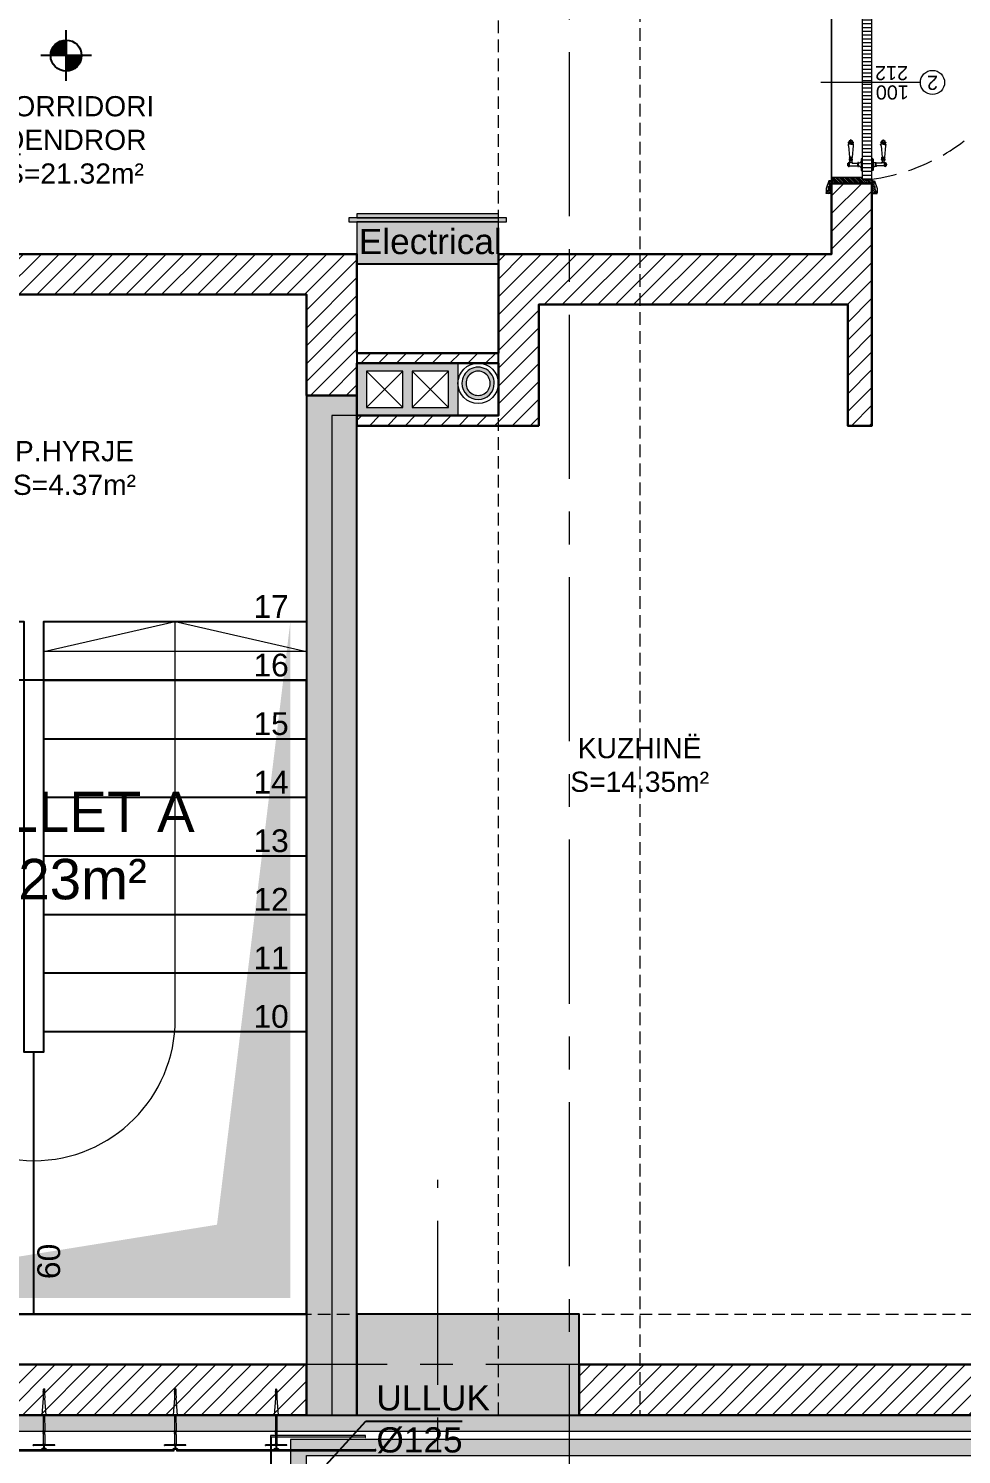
# Model space of a CAD drawing. Header units: centimetres. Extents: x 92587 to 105438, y -55119 to -48334.
# Drawn here: x 94476 to 94938, y -52057 to -51351 of the extents above; entities that cross this region are included whole.
import ezdxf

# ---------------------------------------------------------------- set-up
doc = ezdxf.new("R2010")
doc.units = ezdxf.units.CM
doc.header["$LTSCALE"] = 50
doc.header["$MEASUREMENT"] = 0
for name, pattern in [('AUSGEZOGEN', [0]), ('AXES', [2, 1.25, -0.25, 0.25, -0.25]), ('CACHE', [0.375, 0.25, -0.125]), ('CONTINU', [0]), ('CORNER', [20, 0, -20])]:
    doc.linetypes.add(name, pattern=pattern)
doc.layers.get('0').update_dxf_attribs({"color": 8})
for name, color, linetype, lineweight in [('ARCHITECTE', 252, 'Continuous', 13), ('BETON CACHE', 4, 'CACHE', 5), ('BETON SUP TRAME', 4, 'CACHE', 5), ('CONSOLE ISOL.', 214, 'Continuous', 15), ('door', 44, 'Continuous', 5), ('ISOLATION', 252, 'Continuous', 0), ('KASETAT_Pen_No__22', 8, 'Continuous', 50), ('MACONNERIE COUPE', 7, 'Continuous', 30), ('MACONNERIE HACHURE', 253, 'Continuous', 13), ('PERCEMENT', 253, 'Continuous', 20), ('WD_Corner', 154, 'Continuous', 5), ('WD_Dowel', 154, 'Continuous', 5), ('WD_Text_Legende', 154, 'AUSGEZOGEN', 5)]:
    doc.layers.add(name, color=color, linetype=linetype, lineweight=lineweight)
for name, color, linetype in [('AXES', 10, 'AXES'), ('BETON COUPE', 3, 'CONTINU'), ('BETON TRAME', 252, 'Continuous'), ('BETON VU', 2, 'Continuous'), ('BORD', 5, 'Continuous'), ('NIVEAU', 170, 'Continuous'), ('OMBRE', 253, 'Continuous'), ('TEXTE', 7, 'Continuous')]:
    doc.layers.add(name, color=color, linetype=linetype)
doc.layers.add('DEMOL', color=7, linetype='Continuous', lineweight=60, true_color=0xa87e00)
doc.layers.add('KASETAT_Pen_No__176', color=7, linetype='Continuous', lineweight=15, true_color=0x93a0c6)
doc.layers.add('WD_Assist1', color=6, linetype='CORNER', lineweight=0, plot=False)
doc.styles.add('GENERATED_STYLE_1', font='arial.ttf')
doc.styles.add('RS_TEXT_1.50', font='arial.ttf', dxfattribs={"height": 12.5})
doc.dimstyles.new('ISO-25', dxfattribs={"dimtxt": 2.5, "dimasz": 2.5, "dimexe": 1.25, "dimexo": 0.625, "dimtad": 1, "dimtxsty": 'Standard', "dimcen": 2.5, "dimadec": 0, "dimazin": 0, "dimtfac": 1, "dimtmove": 0, "dimatfit": 3, "dimfxl": 1, "dimarcsym": 0})

# ---------------------------------------------------------------- blocks, each defined once
blk = doc.blocks.new('A$C1cd8c289')
at = {"layer": 'AXES', "lineweight": 5, "ltscale": 1.3}
for p, q in [((35, 1580), (35, -1344.97)), ((-30, -4150), (-30, -1058.41)), ((3195, -1150), (-1985, -1150))]:
    blk.add_line(p, q, dxfattribs=at)
blk = doc.blocks.new('door900')
at = {"color": 0}
for p, q in [((-6.8, 71.5), (-6.8, 70.2)), ((-5.5, 71.5), (-6.8, 71.5)), ((-5.5, 71.5), (5.5, 71.5)), ((5.5, 71.5), (6.8, 71.5)), ((6.8, 71.5), (6.8, 70.2)), ((-30, 3), (-30, 0)), ((30, 0), (-30, 0)), ((27, 6), (-27, 6)), ((-9.3, 67.7), (9.3, 67.7)), ((9.3, 65.2), (-9.3, 65.2)), ((-8.3, 22.3), (8.3, 22.3)), ((-8.3, 18.3), (8.3, 18.3)), ((-6.8, 70.2), (6.8, 70.2)), ((-6.8, 62.7), (-6.8, 24)), ((-6.8, 62.7), (6.8, 62.7)), ((8.7, 62.7), (6.8, 62.7)), ((6.8, 49.1), (6.8, 24)), ((8.7, 50.9), (8.7, 50.9)), ((10.5, 56.8), (10.5, 62.5)), ((10.5, 56.8), (10.5, 51.1)), ((12.7, 56.8), (12.7, 62.5)), ((12.7, 56.8), (12.7, 51.1)), ((22.5, 63.8), (22.5, 49.8)), ((26.5, 56.8), (26.5, 63.8)), ((26.5, 63.8), (29.1, 63.8)), ((26.5, 63.8), (29.1, 63.8)), ((26.5, 56.8), (26.5, 49.8)), ((26.5, 49.8), (29.1, 49.8)), ((26.5, 49.8), (29.1, 49.8)), ((29.1, 63.8), (29.1, 62.8)), ((29.1, 62.8), (29.1, 56.8)), ((29.1, 50.8), (29.1, 56.8)), ((29.1, 50.8), (29.1, 49.8)), ((29.1, 49.8), (29.1, 49.8)), ((30, 3), (30, 0)), ((31.1, 62.8), (31.1, 56.8)), ((31.1, 50.8), (31.1, 56.8)), ((34.1, 56.8), (34.1, 62.8)), ((34.1, 62.8), (34.1, 56.8)), ((34.1, 50.8), (34.1, 56.8)), ((34.1, 56.8), (34.1, 50.8)), ((92.8, 68.1), (36.2, 62.8)), ((36.2, 56.8), (36.2, 62.8)), ((36.2, 56.8), (36.2, 50.8)), ((92.8, 45.5), (36.2, 50.8)), ((101.2, 67.3), (103.2, 68)), ((101.2, 56.8), (101.2, 67.3)), ((101.2, 56.8), (101.2, 46.3)), ((101.2, 46.3), (103.2, 45.7)), ((103.2, 68), (103.2, 67.7)), ((103.2, 56.8), (103.2, 68)), ((103.2, 56.8), (103.2, 46.3)), ((103.2, 45.9), (103.2, 45.7)), ((106.5, 68), (105.5, 67.3)), ((105.5, 56.8), (105.5, 67.3)), ((105.5, 56.8), (105.5, 46.3)), ((106.5, 45.7), (105.5, 46.3)), ((106.5, 56.8), (106.5, 68)), ((106.5, 56.8), (106.5, 45.7)), ((110.7, 68), (111.8, 67.3)), ((110.7, 56.8), (110.7, 68)), ((110.7, 56.8), (110.7, 45.7)), ((110.7, 45.7), (111.8, 46.3)), ((111.8, 56.8), (111.8, 67.3)), ((111.8, 66.2), (113.3, 66.2)), ((111.8, 56.8), (111.8, 46.3)), ((111.8, 47.5), (113.3, 47.5)), ((113.3, 56.8), (113.3, 66.2)), ((113.3, 56.8), (113.3, 47.5)), ((120.5, 56.8), (120.5, 58.6)), ((120.5, 56.8), (120.5, 55))]:
    blk.add_line(p, q, dxfattribs=at)
for centre, radius, start, end in [((0, 64), 9.29, 53.41041, 126.58959), ((-27, 3), 3, 90, 180), ((-6.8, 6), 6, 130.59085, 180), ((-16.6, 16.6), 8.41, 314.36895, 12.07048), ((-9.3, 66.5), 1.25, 90, 270), ((-8.3, 20.3), 2, 90, 270), ((-6.8, 67.7), 2.51, 90.11503, 179.88497), ((-6.8, 65.2), 2.51, 180.11503, 269.88497), ((-8.5, 24), 1.71, 275.05904, 359.78248), ((6.8, 67.7), 2.51, 0.11503, 89.88497), ((6.8, 65.2), 2.51, 270.11503, 359.88497), ((8.7, 49), 1.91, 88.74263, 178.1515), ((8.5, 24), 1.71, 180.21752, 264.94096), ((16.6, 16.6), 8.41, 167.92952, 225.63105), ((8.3, 20.3), 2, 270, 90), ((8.6, 64.9), 2.15, 272.7029, 297.61425), ((8.6, 48.8), 2.15, 62.38575, 87.2971), ((9.3, 66.5), 1.25, 270, 90), ((10, 62.5), 0.561, 3.70972, 127.96342), ((10, 51.1), 0.561, 232.03658, 356.29028), ((11.6, 62.5), 1.1, 0.01058, 179.98942), ((11.6, 51.1), 1.1, 180.01058, 359.98942), ((6.8, 6), 6, 0, 49.40915), ((16.7, 70.5), 8.83, 243.54662, 311.36941), ((16.7, 43.2), 8.83, 48.63059, 116.45338), ((24.5, 63.7), 2.01, 4.1469, 175.8531), ((24.5, 50), 2.01, 184.1469, 355.8531), ((27, 3), 3, 0, 90), ((30.1, 62.8), 1.03, 0, 180.00139), ((30.1, 50.8), 1.03, 179.99722, 0), ((32.6, 62.8), 1.48, 0, 180), ((32.6, 50.8), 1.48, 180, 0), ((35.2, 62.8), 1.03, 0, 180), ((32.6, 62.8), 1.48, 1.563306237032948e-10, 2.08440831604393e-10), ((35.2, 50.8), 1.03, 180, 0), ((93.1, 72.5), 4.4, 266.39758, 315.64683), ((93.1, 41.1), 4.4, 44.35317, 93.60242), ((98.3, 67.4), 2.89, 358.3861, 135.64683), ((98.3, 46.2), 2.89, 224.35317, 1.6139), ((104.3, 67.6), 1.15, 170.91403, 348.10194), ((104.3, 46.1), 1.15, 11.89806, 189.08597), ((108.6, 68), 2.1, 0, 180), ((108.6, 45.7), 2.1, 180, 0), ((115.5, 62.5), 2.84, 13.45677, 140.49526), ((115.5, 51.2), 2.84, 219.50474, 346.54323), ((127.9, 65.2), 9.88, 191.99914, 221.67574), ((127.9, 48.5), 9.88, 138.32426, 168.00086), ((120.5, 56.8), 1.79, 0, 90), ((120.5, 56.8), 1.79, 270, 0)]:
    blk.add_arc(centre, radius, start, end, dxfattribs=at)
blk = doc.blocks.new('ankeri')
at = {"layer": 'WD_Assist1'}
for p, q in [((-29.75, 0.39), (-30, 0)), ((-30, 0), (-29.75, -0.39)), ((-2.76, 0.39), (-29.75, 0.39)), ((-2.54, 0.59), (-2.76, 0.39)), ((-2.32, 5.2), (-2.54, 0.59)), ((-2.22, 5.3), (-2.32, 5.2)), ((-2, 5.3), (-2.22, 5.3)), ((-2, -5.3), (-2, 5.3)), ((-29.75, -0.39), (-2.76, -0.39)), ((-2.76, -0.39), (-2.54, -0.59)), ((-2.54, -0.59), (-2.32, -5.2)), ((-2.32, -5.2), (-2.22, -5.3)), ((-2.22, -5.3), (-2, -5.3))]:
    blk.add_line(p, q, dxfattribs=at)
at = {"layer": 'WD_Corner', "lineweight": 5}
blk.add_lwpolyline([(-2, 0.1), (-1.85, 0.1, -1), (-1.75, 0.1), (-0.25, 0.1, 0.185242), (-0.1, 0.55), (-0.1, 0.72), (-0.15, 0.73), (-0.15, 0.74), (-0.1, 0.75), (-0.1, 0.85), (-0.3, 0.85), (-0.3, 0.8), (-0.32, 0.8), (-0.33, 0.85), (-0.38, 0.85), (-0.5, 0.73), (-0.47, 0.68), (-0.48, 0.68), (-0.53, 0.7), (-0.54, 0.69), (-0.51, 0.65), (-0.54, 0.62), (-0.61, 0.69), (-0.4, 0.9), (-0.1, 0.9), (-0.1, 1.4), (0, 1.4), (0.05, 1.2), (0, 1.2), (0.05, 1.1), (0, 1.1), (0.25, 1), (0, 1), (0, -1), (0.25, -1), (0, -1.1), (0.05, -1.1), (0, -1.2), (0.05, -1.2), (0, -1.4), (-0.1, -1.4), (-0.1, -0.9), (-0.4, -0.9), (-0.61, -0.69), (-0.54, -0.62), (-0.51, -0.65), (-0.54, -0.69), (-0.53, -0.7), (-0.48, -0.68), (-0.47, -0.68), (-0.5, -0.73), (-0.38, -0.85), (-0.33, -0.85), (-0.32, -0.8), (-0.3, -0.8), (-0.3, -0.85), (-0.1, -0.85), (-0.1, -0.75), (-0.15, -0.74), (-0.15, -0.73), (-0.1, -0.72), (-0.1, -0.55, 0.185242), (-0.25, -0.1), (-1.75, -0.1, -1), (-1.85, -0.1), (-2, -0.1)], format="xyb", close=True, dxfattribs=at)
at = {"layer": 'WD_Dowel'}
for p, q in [((-29.75, 0.39), (-30, 0)), ((-30, 0), (-29.75, -0.39)), ((-28.88, 0.39), (-29.75, 0.39)), ((-29.47, 0.05), (-29.25, 0.09)), ((-29.47, 0.05), (-29.47, -0.05)), ((-29.25, 0.29), (-29.04, 0.37)), ((-29.25, 0.29), (-29.25, -0.29)), ((-28.88, 0.39), (-29.04, 0.34)), ((-29.04, 0.34), (-29.04, 0.37)), ((-28.82, 0.39), (-28.88, 0.39)), ((-28.82, 0.39), (-28.82, 0.34)), ((-28.82, 0.34), (-28.66, 0.39)), ((-28.61, 0.39), (-28.66, 0.39)), ((-28.61, 0.39), (-28.66, 0.39)), ((-28.61, 0.39), (-28.61, 0.34)), ((-28.61, 0.34), (-28.44, 0.39)), ((-28.39, 0.39), (-28.44, 0.39)), ((-28.39, 0.39), (-28.39, 0.34)), ((-28.39, 0.34), (-28.23, 0.39)), ((-28.17, 0.39), (-28.23, 0.39)), ((-28.17, 0.39), (-28.17, 0.34)), ((-28.17, 0.34), (-28.01, 0.39)), ((-27.96, 0.39), (-28.01, 0.39)), ((-27.96, 0.39), (-27.96, 0.34)), ((-27.96, 0.34), (-25.61, 0.39)), ((-25.56, 0.39), (-25.61, 0.39)), ((-25.56, 0.39), (-25.56, 0.34)), ((-25.56, 0.34), (-25.4, 0.39)), ((-25.34, 0.39), (-25.4, 0.39)), ((-25.34, 0.34), (-17.05, 0.99)), ((-25.34, 0.39), (-25.34, 0.34)), ((-17, 0.99), (-17.05, 0.99)), ((-17, 0.99), (-17, 0.34)), ((-17, 0.34), (-9.36, 0.39)), ((-9.3, 0.39), (-9.36, 0.39)), ((-9.3, 0.39), (-9.3, 0.34)), ((-9.3, 0.34), (-9.14, 0.39)), ((-9.09, 0.39), (-9.14, 0.39)), ((-9.09, 0.39), (-9.09, 0.34)), ((-9.09, 0.34), (-8.93, 0.39)), ((-8.87, 0.39), (-8.93, 0.39)), ((-8.87, 0.39), (-8.87, 0.34)), ((-8.87, 0.34), (-8.71, 0.39)), ((-8.66, 0.39), (-8.71, 0.39)), ((-8.66, 0.39), (-8.66, 0.34)), ((-8.66, 0.34), (-8.5, 0.39)), ((-8.44, 0.39), (-8.5, 0.39)), ((-8.44, 0.39), (-8.44, 0.34)), ((-8.44, 0.34), (-8.28, 0.39)), ((-8.23, 0.39), (-8.28, 0.39)), ((-8.23, 0.39), (-8.23, 0.34)), ((-8.23, 0.34), (-8.06, 0.39)), ((-8.01, 0.39), (-8.06, 0.39)), ((-8.01, 0.39), (-8.01, 0.34)), ((-8.01, 0.34), (-7.85, 0.39)), ((-7.79, 0.39), (-7.85, 0.39)), ((-7.79, 0.39), (-7.79, 0.34)), ((-7.79, 0.34), (-7.63, 0.39)), ((-7.58, 0.39), (-7.63, 0.39)), ((-7.58, 0.39), (-7.58, 0.34)), ((-7.58, 0.34), (-7.42, 0.39)), ((-7.42, 0.39), (-2.76, 0.39)), ((-2.32, 5.2), (-2.54, 0.74)), ((-2.54, 0.74), (-2.54, -0.74)), ((-2.54, 0.74), (-2.11, 0.74)), ((-2.11, 0.1), (-2.54, 0.1)), ((-2.11, 2.94), (-2.32, 2.94)), ((-2.32, 2.94), (-2.32, 0.74)), ((-2.32, 0.1), (-2.32, 0.74)), ((-2, 5.3), (-2.22, 5.3)), ((-2.11, 5.3), (-2.11, -5.3)), ((-2, 5.3), (-2, -5.3)), ((-29.75, -0.39), (-28.88, -0.39)), ((-29.25, -0.1), (-29.47, -0.05)), ((-29.25, -0.29), (-29.04, -0.37)), ((-29.04, -0.37), (-29.04, -0.34)), ((-29.04, -0.34), (-28.88, -0.39)), ((-28.82, -0.39), (-28.88, -0.39)), ((-28.82, -0.39), (-28.82, -0.34)), ((-28.82, -0.34), (-28.66, -0.39)), ((-28.61, -0.39), (-28.66, -0.39)), ((-28.61, -0.39), (-28.61, -0.34)), ((-28.61, -0.34), (-28.44, -0.39)), ((-28.39, -0.39), (-28.44, -0.39)), ((-28.39, -0.39), (-28.39, -0.34)), ((-28.39, -0.34), (-28.23, -0.39)), ((-28.17, -0.39), (-28.23, -0.39)), ((-28.17, -0.39), (-28.17, -0.34)), ((-28.17, -0.34), (-28.01, -0.39)), ((-27.96, -0.39), (-28.01, -0.39)), ((-27.96, -0.39), (-27.96, -0.34)), ((-27.96, -0.34), (-25.61, -0.39)), ((-25.56, -0.39), (-25.61, -0.39)), ((-25.56, -0.39), (-25.56, -0.34)), ((-25.56, -0.34), (-25.4, -0.39)), ((-25.34, -0.39), (-25.4, -0.39)), ((-25.34, -0.39), (-25.34, -0.34)), ((-25.34, -0.34), (-17.05, -0.99)), ((-17, -0.99), (-17.05, -0.99)), ((-17, -0.99), (-17, -0.34)), ((-17, -0.34), (-9.36, -0.39)), ((-9.3, -0.39), (-9.36, -0.39)), ((-9.3, -0.39), (-9.3, -0.34)), ((-9.3, -0.34), (-9.14, -0.39)), ((-9.09, -0.39), (-9.14, -0.39)), ((-9.09, -0.39), (-9.09, -0.34)), ((-9.09, -0.34), (-8.93, -0.39)), ((-8.87, -0.39), (-8.93, -0.39)), ((-8.87, -0.39), (-8.87, -0.34)), ((-8.87, -0.34), (-8.71, -0.39)), ((-8.66, -0.39), (-8.71, -0.39)), ((-8.66, -0.39), (-8.66, -0.34)), ((-8.66, -0.34), (-8.5, -0.39)), ((-8.44, -0.39), (-8.5, -0.39)), ((-8.44, -0.39), (-8.44, -0.34)), ((-8.44, -0.34), (-8.28, -0.39)), ((-8.23, -0.39), (-8.28, -0.39)), ((-8.23, -0.39), (-8.23, -0.34)), ((-8.23, -0.34), (-8.06, -0.39)), ((-8.01, -0.39), (-8.06, -0.39)), ((-8.01, -0.39), (-8.01, -0.34)), ((-8.01, -0.34), (-7.85, -0.39)), ((-7.79, -0.39), (-7.85, -0.39)), ((-7.79, -0.39), (-7.79, -0.34)), ((-7.79, -0.34), (-7.63, -0.39)), ((-7.58, -0.39), (-7.63, -0.39)), ((-7.58, -0.39), (-7.58, -0.34)), ((-7.58, -0.34), (-7.42, -0.39)), ((-7.42, -0.39), (-2.76, -0.39)), ((-2.11, -0.1), (-2.54, -0.1)), ((-2.54, -0.74), (-2.11, -0.74)), ((-2.54, -0.74), (-2.32, -5.2)), ((-2.32, -0.74), (-2.32, -0.1)), ((-2.22, -2.94), (-2.32, -0.74)), ((-2.11, -2.94), (-2.22, -2.94)), ((-2, -5.3), (-2.22, -5.3))]:
    blk.add_line(p, q, dxfattribs=at)
for centre, major_axis, start_param, end_param in [((-2.76, 0.59), (0.216, 0), -1.570795, 0), ((-2.22, 5.2), (0.108, 0), 1.570796, 3.141593), ((-2.76, -0.59), (-0.216, 0), 3.141593, 4.712389), ((-2.22, -5.2), (0.108, 0), 3.141593, 4.712389)]:
    blk.add_ellipse(centre, major_axis=major_axis, ratio=0.909091, start_param=start_param, end_param=end_param, dxfattribs=at)
blk = doc.blocks.new('NIVEAU')
for p, q in [((0, 7.65), (0, -7.65)), ((7.65, 0), (-7.65, 0))]:
    blk.add_line(p, q)
at = {"const_width": 7.65}
for points in [[(0, 3.825, 0.4142136), (-3.825, 0)], [(0, -3.825, 0.4142136), (3.825, 0)]]:
    blk.add_lwpolyline(points, format="xyb", dxfattribs=at)
blk.add_circle((0, 0), 7.65)

msp = doc.modelspace()

# ---------------------------------------------------------------- hatches: boundary and pattern name
at = {"layer": 'BETON TRAME', "transparency": 33554559}
h = msp.add_hatch(color=256, dxfattribs=at)
h.dxf.hatch_style = 1
h.paths.add_polyline_path([(94249.11, -51297.36), (94214.11, -51297.36), (94214.11, -50647.36), (94249.11, -50647.36), (94249.11, -50822.36), (94709.11, -50822.36), (94709.11, -50647.36), (94744.11, -50647.36), (94744.11, -51297.36), (94709.11, -51297.36), (94709.11, -50862.36), (94499.11, -50862.36), (94499.11, -51192.36), (94459.11, -51192.36), (94459.11, -50862.36), (94249.11, -50862.36)])
h.paths.add_polyline_path([(93379.11, -49972.36), (93379.11, -50022.36), (93514.11, -50022.36), (93514.11, -49972.36)])
h.paths.add_polyline_path([(94114.11, -49972.36), (94114.11, -50022.36), (94249.11, -50022.36), (94249.11, -49972.36)])
h.paths.add_polyline_path([(94709.11, -49972.36), (94709.11, -50022.36), (94844.11, -50022.36), (94844.11, -49972.36)])
h.paths.add_polyline_path([(95444.11, -49972.36), (95444.11, -50022.36), (95579.11, -50022.36), (95579.11, -49972.36)])
h.paths.add_polyline_path([(95444.11, -50647.36), (95444.11, -50697.36), (95579.11, -50697.36), (95579.11, -50647.36)])
h.paths.add_polyline_path([(93379.11, -50647.36), (93379.11, -50697.36), (93514.11, -50697.36), (93514.11, -50647.36)])
h.paths.add_polyline_path([(93379.11, -51247.36), (93379.11, -51297.36), (93514.11, -51297.36), (93514.11, -51247.36)])
h.paths.add_polyline_path([(95444.11, -51247.36), (95444.11, -51297.36), (95579.11, -51297.36), (95579.11, -51247.36)])
h.paths.add_polyline_path([(95444.11, -51987.36), (95444.11, -52037.36), (95579.11, -52037.36), (95579.11, -51987.36)])
h.paths.add_polyline_path([(93514.11, -52037.36), (93514.11, -51987.36), (93379.11, -51987.36), (93379.11, -52037.36)])
h.paths.add_polyline_path([(94209.11, -51987.36), (94209.11, -52037.36), (94319.11, -52037.36), (94319.11, -51987.36)])
h.paths.add_polyline_path([(94639.11, -51987.36), (94639.11, -52037.36), (94749.11, -52037.36), (94749.11, -51987.36)])
h.paths.add_polyline_path([(94614.11, -52037.36), (94639.11, -52037.36), (94639.11, -51532.36), (94614.11, -51532.36)])
h.paths.add_polyline_path([(94319.11, -52037.36), (94344.11, -52037.36), (94344.11, -51532.36), (94319.11, -51532.36)])
at = {"layer": 'door'}
h = msp.add_hatch(dxfattribs=at)
h.set_pattern_fill('ANSI31', color=256, scale=15, angle=495)
h.set_pattern_definition([(180, (194246.511, -100358.82), (-1e-15, -1.875), [])])
h.paths.add_polyline_path([(94889.34, -51329.46), (94889.34, -51425.27), (94894.06, -51425.27), (94894.06, -51329.46)])
h = msp.add_hatch(dxfattribs=at)
h.set_pattern_fill('ANSI31', color=256, scale=5, angle=990)
h.set_pattern_definition([(315, (150199.07865, 93149.89516), (0.4419417382, 0.4419417382), [])])
h.paths.add_polyline_path([(94874.11, -51427.36), (94874.11, -51424.22), (94889.29, -51424.22), (94889.29, -51425.48), (94894.11, -51425.48), (94894.11, -51427.36)])
edge = h.paths.add_edge_path()
edge.add_line((94872.22, -51431.11), (94872.22, -51430.7))
edge.add_line((94872.22, -51430.7), (94872.54, -51430.7))
edge.add_line((94872.54, -51430.7), (94872.54, -51428.93))
edge.add_line((94872.54, -51428.93), (94872.75, -51428.93))
edge.add_arc((94873.06, -51428.93), 0.314, 90, 180, ccw=False)
edge.add_line((94873.06, -51428.62), (94873.06, -51426.52))
edge.add_line((94873.06, -51426.52), (94873.27, -51426.52))
edge.add_arc((94873.58, -51426.52), 0.314, 90, 180, ccw=False)
edge.add_line((94873.58, -51426.21), (94873.58, -51426))
edge.add_line((94873.58, -51426), (94874.11, -51426))
edge.add_line((94874.11, -51426), (94874.11, -51432.36))
edge.add_line((94874.11, -51432.36), (94871.49, -51432.36))
edge.add_line((94871.49, -51432.36), (94871.49, -51431.95))
edge.add_line((94871.49, -51431.95), (94871.8, -51431.95))
edge.add_line((94871.8, -51431.95), (94871.8, -51431.53))
edge.add_arc((94871.8, -51431.11), 0.419, 270, 360)
edge = h.paths.add_edge_path()
edge.add_line((94895.99, -51431.11), (94895.99, -51430.7))
edge.add_line((94895.99, -51430.7), (94895.68, -51430.7))
edge.add_line((94895.68, -51430.7), (94895.68, -51428.93))
edge.add_line((94895.68, -51428.93), (94895.47, -51428.93))
edge.add_arc((94895.16, -51428.93), 0.314, 0, 90)
edge.add_line((94895.16, -51428.62), (94895.16, -51426.52))
edge.add_line((94895.16, -51426.52), (94894.95, -51426.52))
edge.add_arc((94894.63, -51426.52), 0.314, 360, 450)
edge.add_line((94894.63, -51426.21), (94894.63, -51426))
edge.add_line((94894.63, -51426), (94894.11, -51426))
edge.add_line((94894.11, -51426), (94894.11, -51432.36))
edge.add_line((94894.11, -51432.36), (94896.73, -51432.36))
edge.add_line((94896.73, -51432.36), (94896.73, -51431.95))
edge.add_line((94896.73, -51431.95), (94896.41, -51431.95))
edge.add_line((94896.41, -51431.95), (94896.41, -51431.53))
edge.add_arc((94896.41, -51431.11), 0.419, 180, 270, ccw=False)
at = {"layer": 'ISOLATION', "transparency": 33554687}
h = msp.add_hatch(dxfattribs=at)
h.set_pattern_fill('INSUL', color=256, scale=10, angle=45)
h.set_pattern_definition([(45, (94479.1084, -53332.3623), (-2.6516504, 2.6516504), []), (45, (94478.2245, -53331.4784), (-2.6516504, 2.6516504), [1.25, -1.25]), (45, (94477.3406, -53330.5945), (-2.6516504, 2.6516504), [1.25, -1.25])])
h.paths.add_polyline_path([(95587.11, -52045.36), (95587.11, -51979.36), (95477.11, -51979.36), (95477.11, -51940.47), (95469.11, -51940.47), (95469.11, -51987.36), (95579.11, -51987.36), (95579.11, -52037.36), (94464.11, -52037.36), (94464.11, -52045.36)])
h = msp.add_hatch(dxfattribs=at)
h.set_pattern_fill('INSUL', color=256, scale=10, angle=45)
h.set_pattern_definition([(45, (95325.019, -52616.9036), (-2.65165, 2.65165), []), (45, (95324.1353, -52616.0197), (-2.65165, 2.65165), [1.25, -1.25]), (45, (95323.2514, -52615.136), (-2.65165, 2.65165), [1.25, -1.25])])
h.paths.add_polyline_path([(94606.11, -52049.36), (94606.11, -52115.36), (94716.11, -52115.36), (94716.11, -52154.25), (94724.11, -52154.25), (94724.11, -52107.36), (94614.11, -52107.36), (94614.11, -52057.36), (95729.11, -52057.36), (95729.11, -52049.36)])
at = {"layer": 'KASETAT_Pen_No__176', "linetype": 'Continuous', "lineweight": 0, "true_color": 0x2776bb}
msp.add_hatch(color=152, dxfattribs=at).paths.add_polyline_path([(94709.11, -51442.36), (94639.11, -51442.36), (94639.11, -51444.36), (94635.11, -51444.36), (94635.11, -51446.36), (94639.11, -51446.36), (94639.11, -51467.36), (94709.11, -51467.36), (94709.11, -51446.36), (94713.11, -51446.36), (94713.11, -51444.36), (94709.11, -51444.36)])
at = {"layer": 'MACONNERIE HACHURE'}
h = msp.add_hatch(dxfattribs=at)
h.set_pattern_fill('ANSI31', color=256, scale=50, style=0)
h.set_pattern_definition([(45, (0, 5835.283), (-4.41941738, 4.41941738), [])])
h.paths.add_polyline_path([(93729.11, -50527.36), (93729.11, -50358.36), (93801.11, -50358.36), (93801.11, -50337.36), (93779.11, -50337.36), (93779.11, -50332.36), (93959.11, -50332.36), (93959.11, -50344.36), (93909.11, -50344.36), (93909.11, -50517.36), (93887.11, -50517.36), (93887.11, -50505.36), (93897.11, -50505.36), (93897.11, -50344.36), (93806.11, -50344.36), (93806.11, -50363.36), (93749.11, -50363.36), (93749.11, -50505.36), (93805.11, -50505.36), (93805.11, -50517.36), (93741.11, -50517.36), (93741.11, -50527.36)])
h.paths.add_polyline_path([(94298.94, -51192.36), (94249.11, -51192.36), (94249.11, -51152.36), (94298.94, -51152.36)])
h.paths.add_polyline_path([(94459.11, -51192.36), (94419.11, -51192.36), (94419.11, -51152.36), (94459.11, -51152.36)])
h.paths.add_polyline_path([(94319.11, -51547.36), (94229.11, -51547.36), (94229.11, -51487.36), (94076.11, -51487.36), (94076.11, -51547.36), (94064.11, -51547.36), (94064.11, -51427.36), (94084.11, -51427.36), (94084.11, -51462.36), (94249.11, -51462.36), (94249.11, -51511.36), (94319.11, -51511.36), (94319.11, -51462.36), (94354.11, -51462.36), (94354.11, -51482.36), (94344.11, -51482.36), (94344.11, -51532.36), (94319.11, -51532.36), (94319.11, -51516.36), (94249.11, -51516.36), (94249.11, -51542.36), (94319.11, -51542.36)])
h.paths.add_polyline_path([(93749.11, -49932.36), (93849.11, -49932.36), (93849.11, -49907.36), (93749.11, -49907.36)])
h.paths.add_polyline_path([(93514.11, -51940.47), (93489.11, -51940.47), (93489.11, -51987.36), (93514.11, -51987.36)])
h.paths.add_polyline_path([(93514.11, -50042.36), (93489.11, -50042.36), (93489.11, -50022.36), (93514.11, -50022.36)])
h.paths.add_polyline_path([(94196.61, -51192.36), (94214.11, -51192.36), (94214.11, -51172.36), (94196.61, -51172.36)])
h.paths.add_polyline_path([(93874.11, -51305.36), (93864.11, -51305.36), (93864.11, -51317.36), (93904.11, -51317.36), (93904.11, -51305.36), (93894.11, -51305.36), (93894.11, -50987.36), (94064.11, -50987.36), (94064.11, -51305.36), (93986.1, -51305.36), (93986.1, -51317.36), (94064.11, -51317.36), (94064.11, -51327.36), (94084.11, -51327.36), (94084.11, -51192.36), (94096.61, -51192.36), (94096.61, -51172.36), (94084.11, -51172.36), (94084.11, -50957.36), (94063.11, -50957.36), (94063.11, -50627.36), (93965.1, -50627.36), (93965.1, -50639.36), (94043.11, -50639.36), (94043.11, -50957.36), (93873.11, -50957.36), (93873.11, -50639.36), (93883.11, -50639.36), (93883.11, -50627.36), (93843.11, -50627.36), (93843.11, -50639.36), (93853.11, -50639.36), (93853.11, -50957.36), (93514.11, -50957.36), (93514.11, -50912.36), (93489.11, -50912.36), (93489.11, -50962.36), (93379.11, -50962.36), (93379.11, -50982.36), (93489.11, -50982.36), (93489.11, -51032.36), (93514.11, -51032.36), (93514.11, -50987.36), (93874.11, -50987.36)])
h.paths.add_polyline_path([(93706.11, -50332.36), (93706.11, -50352.36), (93404.11, -50352.36), (93404.11, -50417.36), (93379.11, -50417.36), (93379.11, -50327.36), (93489.11, -50327.36), (93489.11, -50312.36), (93514.11, -50312.36), (93514.11, -50332.36)])
h.paths.add_polyline_path([(94149.11, -50235.36), (94174.11, -50235.36), (94174.11, -50513.36), (94226.11, -50513.36), (94226.11, -50535.36), (94214.11, -50535.36), (94214.11, -50525.36), (94089.11, -50525.36), (94089.11, -50513.36), (94149.11, -50513.36)])
h.paths.add_polyline_path([(94174.11, -50162.36), (94174.11, -50142.36), (94224.11, -50142.36), (94224.11, -50022.36), (94249.11, -50022.36), (94249.11, -50137.36), (94266.61, -50137.36), (94266.61, -50162.36)])
h.paths.add_polyline_path([(93514.11, -49972.36), (93514.11, -49932.36), (93569.11, -49932.36), (93569.11, -49907.36), (93489.11, -49907.36), (93489.11, -49972.36)])
h.paths.add_polyline_path([(94089.11, -49932.36), (94029.11, -49932.36), (94029.11, -49907.36), (94114.11, -49907.36), (94114.11, -49972.36), (94114.11, -49972.36), (94114.11, -50022.36), (94089.11, -50022.36)])
h.paths.add_polyline_path([(93514.11, -51612.36), (93514.11, -51670.47), (93489.11, -51670.47), (93489.11, -51617.36), (93379.11, -51617.36), (93379.11, -51527.36), (93404.11, -51527.36), (93404.11, -51592.36), (93737.11, -51592.36), (93737.11, -51419.36), (93749.11, -51419.36), (93749.11, -51427.36), (93805.11, -51427.36), (93805.11, -51439.36), (93749.11, -51439.36), (93749.11, -51587.36), (93897.11, -51587.36), (93897.11, -51439.36), (93887.11, -51439.36), (93887.11, -51427.36), (93909.11, -51427.36), (93909.11, -51600.36), (93958.97, -51600.36), (93958.97, -51612.36)])
h.paths.add_polyline_path([(93749.11, -51285.36), (93749.11, -51305.36), (93772.11, -51305.36), (93772.11, -51317.36), (93749.11, -51317.36), (93749.11, -51327.36), (93737.11, -51327.36), (93737.11, -51297.36), (93514.11, -51297.36), (93514.11, -51285.36)], flags=17)
h.paths.add_polyline_path([(93729.11, -50647.36), (93514.11, -50647.36), (93514.11, -50659.36), (93741.11, -50659.36), (93741.11, -50639.36), (93751.11, -50639.36), (93751.11, -50627.36), (93741.11, -50627.36), (93741.11, -50619.36), (93729.11, -50619.36)])
h.paths.add_polyline_path([(94314.11, -50647.36), (94314.11, -50635.36), (94226.11, -50635.36), (94226.11, -50627.36), (94214.11, -50627.36), (94214.11, -50647.36)])
h.paths.add_polyline_path([(93404.11, -51297.36), (93379.11, -51297.36), (93379.11, -51347.36), (93404.11, -51347.36)])
h.paths.add_polyline_path([(93404.11, -50647.36), (93379.11, -50647.36), (93379.11, -50597.36), (93404.11, -50597.36)])
h.paths.add_polyline_path([(93514.11, -51247.36), (93489.11, -51247.36), (93489.11, -51192.47), (93514.11, -51192.47)], flags=17)
h.paths.add_polyline_path([(93514.11, -50697.36), (93489.11, -50697.36), (93489.11, -50752.25), (93514.11, -50752.25)], flags=17)
h.paths.add_polyline_path([(94659.28, -51192.36), (94709.11, -51192.36), (94709.11, -51152.36), (94659.28, -51152.36)])
h.paths.add_polyline_path([(94499.11, -51192.36), (94539.11, -51192.36), (94539.11, -51152.36), (94499.11, -51152.36)])
h.paths.add_polyline_path([(94344.11, -52012.36), (94364.11, -52012.36), (94364.11, -52037.36), (94344.11, -52037.36)])
h.paths.add_polyline_path([(94029.11, -52012.36), (94029.11, -52037.36), (94209.11, -52037.36), (94209.11, -52012.36)])
h.paths.add_polyline_path([(94639.11, -51547.36), (94729.11, -51547.36), (94729.11, -51487.36), (94882.11, -51487.36), (94882.11, -51547.36), (94894.11, -51547.36), (94894.11, -51427.36), (94874.11, -51427.36), (94874.11, -51462.36), (94709.11, -51462.36), (94709.11, -51511.36), (94639.11, -51511.36), (94639.11, -51462.36), (94454.11, -51462.36), (94454.11, -51482.36), (94614.11, -51482.36), (94614.11, -51532.36), (94639.11, -51532.36), (94639.11, -51516.36), (94709.11, -51516.36), (94709.11, -51542.36), (94639.11, -51542.36)])
h.paths.add_polyline_path([(95209.11, -49932.36), (95109.11, -49932.36), (95109.11, -49907.36), (95209.11, -49907.36)])
h.paths.add_polyline_path([(95444.11, -51940.47), (95469.11, -51940.47), (95469.11, -51987.36), (95444.11, -51987.36)])
h.paths.add_polyline_path([(95444.11, -50042.36), (95469.11, -50042.36), (95469.11, -50022.36), (95444.11, -50022.36)])
h.paths.add_polyline_path([(94761.61, -51192.36), (94744.11, -51192.36), (94744.11, -51172.36), (94761.61, -51172.36)])
h.paths.add_polyline_path([(94464.11, -50162.36), (94446.61, -50162.36), (94446.61, -50137.36), (94464.11, -50137.36), (94464.11, -49972.36), (94494.11, -49972.36), (94494.11, -50137.36), (94511.72, -50137.36), (94511.72, -50162.36), (94494.11, -50162.36), (94494.11, -50635.36), (94562.11, -50635.36), (94562.11, -50647.36), (94494.11, -50647.36), (94494.11, -50822.36), (94464.11, -50822.36), (94464.11, -50647.36), (94396.11, -50647.36), (94396.11, -50635.36), (94464.11, -50635.36)])
h.paths.add_polyline_path([(95084.11, -51305.36), (95094.11, -51305.36), (95094.11, -51317.36), (95054.11, -51317.36), (95054.11, -51305.36), (95064.11, -51305.36), (95064.11, -50987.36), (94894.11, -50987.36), (94894.11, -51305.36), (94972.12, -51305.36), (94972.12, -51317.36), (94894.11, -51317.36), (94894.11, -51327.36), (94874.11, -51327.36), (94874.11, -51192.36), (94861.61, -51192.36), (94861.61, -51172.36), (94874.11, -51172.36), (94874.11, -50957.36), (94895.11, -50957.36), (94895.11, -50627.36), (94993.12, -50627.36), (94993.12, -50639.36), (94915.11, -50639.36), (94915.11, -50957.36), (95085.11, -50957.36), (95085.11, -50639.36), (95075.11, -50639.36), (95075.11, -50627.36), (95115.11, -50627.36), (95115.11, -50639.36), (95105.11, -50639.36), (95105.11, -50957.36), (95444.11, -50957.36), (95444.11, -50912.36), (95469.11, -50912.36), (95469.11, -50962.36), (95579.11, -50962.36), (95579.11, -50982.36), (95469.11, -50982.36), (95469.11, -51032.36), (95444.11, -51032.36), (95444.11, -50987.36), (95084.11, -50987.36)])
h.paths.add_polyline_path([(95229.11, -50358.36), (95157.11, -50358.36), (95157.11, -50337.36), (95179.11, -50337.36), (95179.11, -50332.36), (94999.11, -50332.36), (94999.11, -50344.36), (95049.11, -50344.36), (95049.11, -50517.36), (95071.11, -50517.36), (95071.11, -50505.36), (95061.11, -50505.36), (95061.11, -50344.36), (95152.11, -50344.36), (95152.11, -50363.36), (95209.11, -50363.36), (95209.11, -50505.36), (95153.11, -50505.36), (95153.11, -50517.36), (95217.11, -50517.36), (95217.11, -50527.36), (95229.11, -50527.36)])
h.paths.add_polyline_path([(95252.11, -50332.36), (95252.11, -50352.36), (95554.11, -50352.36), (95554.11, -50417.36), (95579.11, -50417.36), (95579.11, -50327.36), (95469.11, -50327.36), (95469.11, -50312.36), (95444.11, -50312.36), (95444.11, -50332.36)])
h.paths.add_polyline_path([(94809.11, -50235.36), (94784.11, -50235.36), (94784.11, -50513.36), (94732.11, -50513.36), (94732.11, -50535.36), (94744.11, -50535.36), (94744.11, -50525.36), (94869.11, -50525.36), (94869.11, -50513.36), (94809.11, -50513.36)])
h.paths.add_polyline_path([(94784.11, -50162.36), (94784.11, -50142.36), (94734.11, -50142.36), (94734.11, -50022.36), (94709.11, -50022.36), (94709.11, -50137.36), (94691.61, -50137.36), (94691.61, -50162.36)])
h.paths.add_polyline_path([(95444.11, -49972.36), (95444.11, -49932.36), (95389.11, -49932.36), (95389.11, -49907.36), (95469.11, -49907.36), (95469.11, -49972.36)])
h.paths.add_polyline_path([(94869.11, -49932.36), (94929.11, -49932.36), (94929.11, -49907.36), (94844.11, -49907.36), (94844.11, -49972.36), (94844.11, -49972.36), (94844.11, -50022.36), (94869.11, -50022.36)])
h.paths.add_polyline_path([(93514.11, -52012.36), (93569.11, -52012.36), (93569.11, -52037.36), (93514.11, -52037.36)])
h.paths.add_polyline_path([(93749.11, -52012.36), (93749.11, -52037.36), (93849.11, -52037.36), (93849.11, -52012.36)])
h.paths.add_polyline_path([(94464.11, -52012.36), (94614.11, -52012.36), (94614.11, -52037.36), (94464.11, -52037.36)])
h.paths.add_polyline_path([(94749.11, -52012.36), (95444.11, -52012.36), (95444.11, -52037.36), (94749.11, -52037.36)])
h.paths.add_polyline_path([(95444.11, -51612.36), (95444.11, -51670.47), (95469.11, -51670.47), (95469.11, -51617.36), (95579.11, -51617.36), (95579.11, -51527.36), (95554.11, -51527.36), (95554.11, -51592.36), (95221.11, -51592.36), (95221.11, -51419.36), (95209.11, -51419.36), (95209.11, -51427.36), (95153.11, -51427.36), (95153.11, -51439.36), (95209.11, -51439.36), (95209.11, -51587.36), (95061.11, -51587.36), (95061.11, -51439.36), (95071.11, -51439.36), (95071.11, -51427.36), (95049.11, -51427.36), (95049.11, -51600.36), (94999.24, -51600.36), (94999.24, -51612.36)])
h.paths.add_polyline_path([(95209.11, -51285.36), (95209.11, -51305.36), (95186.11, -51305.36), (95186.11, -51317.36), (95209.11, -51317.36), (95209.11, -51327.36), (95221.11, -51327.36), (95221.11, -51297.36), (95444.11, -51297.36), (95444.11, -51285.36)], flags=17)
h.paths.add_polyline_path([(95229.11, -50647.36), (95444.11, -50647.36), (95444.11, -50659.36), (95217.11, -50659.36), (95217.11, -50639.36), (95207.11, -50639.36), (95207.11, -50627.36), (95217.11, -50627.36), (95217.11, -50619.36), (95229.11, -50619.36)])
h.paths.add_polyline_path([(94644.11, -50647.36), (94644.11, -50635.36), (94732.11, -50635.36), (94732.11, -50627.36), (94744.11, -50627.36), (94744.11, -50647.36)])
h.paths.add_polyline_path([(95554.11, -51297.36), (95579.11, -51297.36), (95579.11, -51347.36), (95554.11, -51347.36)])
h.paths.add_polyline_path([(95554.11, -50647.36), (95579.11, -50647.36), (95579.11, -50597.36), (95554.11, -50597.36)])
h.paths.add_polyline_path([(95444.11, -51247.36), (95469.11, -51247.36), (95469.11, -51192.47), (95444.11, -51192.47)], flags=17)
h.paths.add_polyline_path([(95444.11, -50697.36), (95469.11, -50697.36), (95469.11, -50752.25), (95444.11, -50752.25)], flags=17)
at = {"layer": 'PERCEMENT', "linetype": 'Continuous', "lineweight": 0}
h = msp.add_hatch(color=256, dxfattribs=at)
h.paths.add_polyline_path([(94689.11, -51542.36), (94639.11, -51542.36), (94639.11, -51516.36), (94689.11, -51516.36)])
h.paths.add_polyline_path([(94684.44, -51538.36), (94684.44, -51520.36), (94666.44, -51520.36), (94666.44, -51538.36)], flags=0)
h.paths.add_polyline_path([(94661.77, -51538.36), (94661.77, -51520.36), (94643.77, -51520.36), (94643.77, -51538.36)], flags=0)
h = msp.add_hatch(color=256, dxfattribs=at)
edge = h.paths.add_edge_path()
edge.add_ellipse((94699.11, -51526.36), major_axis=(5.66, -5.66), ratio=1, start_angle=225, end_angle=405)
edge.add_ellipse((94699.11, -51526.36), major_axis=(5.66, -5.66), ratio=1, start_angle=45, end_angle=225)
edge = h.paths.add_edge_path(flags=0)
edge.add_ellipse((94699.11, -51526.36), major_axis=(4.24, -4.24), ratio=1, start_angle=45, end_angle=225, ccw=False)
edge.add_ellipse((94699.11, -51526.36), major_axis=(4.24, -4.24), ratio=1, start_angle=-135, end_angle=45, ccw=False)

# ---------------------------------------------------------------- linework, layer by layer
at = {"layer": 'ARCHITECTE'}
msp.add_lwpolyline([(94409.11, -51644.36), (94409.11, -51841.36, 1), (94549.11, -51841.36), (94549.11, -51644.36), (94614.11, -51659.15), (94484.11, -51659.15), (94549.11, -51644.36)], format="xyb", dxfattribs=at)
at = {"layer": 'BETON CACHE', "lineweight": 5, "ltscale": 0.5}
for points in [[(95579.11, -49972.36), (93379.11, -49972.36), (93379.11, -52037.36), (95579.11, -52037.36)], [(95529.11, -50022.36), (93429.11, -50022.36), (93429.11, -51987.36), (95529.11, -51987.36)]]:
    msp.add_lwpolyline(points, close=True, dxfattribs=at)
at = {"layer": 'BETON COUPE'}
for points in [[(94614.11, -52037.36), (94639.11, -52037.36), (94639.11, -51532.36), (94614.11, -51532.36)], [(94639.11, -51987.36), (94639.11, -52037.36), (94749.11, -52037.36), (94749.11, -51987.36)]]:
    msp.add_lwpolyline(points, close=True, dxfattribs=at)
at = {"layer": 'BETON SUP TRAME', "lineweight": 5, "ltscale": 0.5}
msp.add_lwpolyline([(94709.11, -49972.36), (94779.11, -49972.36), (94779.11, -52037.36), (94709.11, -52037.36)], close=True, dxfattribs=at)
at = {"layer": 'BETON VU'}
msp.add_lwpolyline([(94344.11, -51644.36), (94474.11, -51644.36), (94474.11, -51857.36), (94484.11, -51857.36), (94484.11, -51644.36), (94614.11, -51644.36), (94614.11, -51987.36), (94344.11, -51987.36)], close=True, dxfattribs=at)
for points in [[(94484.11, -51673.36), (94614.11, -51673.36)], [(94484.11, -51702.36), (94614.11, -51702.36)], [(94484.11, -51731.36), (94614.11, -51731.36)], [(94484.11, -51760.36), (94614.11, -51760.36)], [(94484.11, -51789.36), (94614.11, -51789.36)], [(94484.11, -51818.36), (94614.11, -51818.36)], [(94484.11, -51847.36), (94614.11, -51847.36)], [(94479.11, -51987.36), (94479.11, -51857.36)]]:
    msp.add_lwpolyline(points, dxfattribs=at)
at = {"layer": 'BORD', "lineweight": 5, "ltscale": 0.5}
msp.add_lwpolyline([(93379.11, -50312.36), (93379.11, -51632.36), (93279.11, -51632.36), (93279.11, -51972.36), (93379.11, -51972.36), (93379.11, -52037.36), (95579.11, -52037.36), (95579.11, -51972.36), (95679.11, -51972.36), (95679.11, -51632.36), (95579.11, -51632.36), (95579.11, -50312.36)], dxfattribs=at)
at = {"layer": 'BORD'}
for points in [[(94709.11, -51467.36), (94639.11, -51467.36), (94639.11, -51542.36), (94709.11, -51542.36)], [(94344.11, -51987.36), (94614.11, -51987.36), (94614.11, -51673.36), (94344.11, -51673.36)]]:
    msp.add_lwpolyline(points, close=True, dxfattribs=at)
at = {"layer": 'CONSOLE ISOL.'}
for points in [[(94744.11, -50822.36), (94214.11, -50822.36), (94214.11, -51192.36), (94084.11, -51192.36), (94084.11, -51462.36), (94249.11, -51462.36), (94249.11, -51542.36), (94319.11, -51542.36), (94319.11, -52037.36), (94639.11, -52037.36), (94639.11, -51542.36), (94709.11, -51542.36), (94709.11, -51462.36), (94874.11, -51462.36), (94874.11, -51192.36), (94744.11, -51192.36)], [(94884.11, -51192.36), (94874.11, -51192.36), (94874.11, -51462.36), (94709.11, -51462.36), (94709.11, -51542.36), (94626.61, -51542.36), (94626.61, -52037.36), (95579.11, -52037.36), (95579.11, -51972.36), (95679.11, -51972.36), (95679.11, -51632.36), (95579.11, -51632.36), (95579.11, -50972.36), (94884.11, -50972.36)]]:
    msp.add_lwpolyline(points, close=True, dxfattribs=at)
at = {"layer": 'door'}
msp.add_line((94918.1, -51377.36), (94868.78, -51377.36), dxfattribs=at)
for points in [[(94889.34, -51329.46), (94889.34, -51425.27), (94894.06, -51425.27), (94894.06, -51329.46), (94889.34, -51329.46)], [(94874.11, -51427.36), (94874.11, -51424.22), (94889.29, -51424.22), (94889.29, -51425.48), (94894.11, -51425.48), (94894.11, -51427.36), (94874.11, -51427.36)], [(94873.58, -51426), (94872.85, -51426), (94871.49, -51429.86), (94871.49, -51431.95)], [(94894.63, -51426), (94895.37, -51426), (94896.73, -51429.86), (94896.73, -51431.95)]]:
    msp.add_lwpolyline(points, dxfattribs=at)
for points in [[(94872.22, -51431.11), (94872.22, -51430.7), (94872.54, -51430.7), (94872.54, -51428.93), (94872.75, -51428.93, -0.414214), (94873.06, -51428.62), (94873.06, -51426.52), (94873.27, -51426.52, -0.414214), (94873.58, -51426.21), (94873.58, -51426), (94874.11, -51426), (94874.11, -51432.36), (94871.49, -51432.36), (94871.49, -51431.95), (94871.8, -51431.95), (94871.8, -51431.53, 0.414214), (94872.22, -51431.11)], [(94895.99, -51431.11), (94895.99, -51430.7), (94895.68, -51430.7), (94895.68, -51428.93), (94895.47, -51428.93, 0.414214), (94895.16, -51428.62), (94895.16, -51426.52), (94894.95, -51426.52, 0.414214), (94894.63, -51426.21), (94894.63, -51426), (94894.11, -51426), (94894.11, -51432.36), (94896.73, -51432.36), (94896.73, -51431.95), (94896.41, -51431.95), (94896.41, -51431.53, -0.414214), (94895.99, -51431.11)]]:
    msp.add_lwpolyline(points, format="xyb", dxfattribs=at)
msp.add_circle((94924.1, -51377.36), 6, dxfattribs=at)
at = {"layer": 'door', "linetype": 'CACHE'}
msp.add_arc((94881.48, -51330.42), 95.68, 277.55444, 0.57561, dxfattribs=at)
at = {"layer": 'ISOLATION', "lineweight": 5, "ltscale": 0.5}
for points in [[(95587.11, -52045.36), (95587.11, -51979.36), (95477.11, -51979.36), (95477.11, -51940.47), (95469.11, -51940.47), (95469.11, -51987.36), (95579.11, -51987.36), (95579.11, -52037.36), (94464.11, -52037.36), (94464.11, -52045.36)], [(94606.11, -52049.36), (94606.11, -52115.36), (94716.11, -52115.36), (94716.11, -52154.25), (94724.11, -52154.25), (94724.11, -52107.36), (94614.11, -52107.36), (94614.11, -52057.36), (95729.11, -52057.36), (95729.11, -52049.36)]]:
    msp.add_lwpolyline(points, close=True, dxfattribs=at)
at = {"layer": 'KASETAT_Pen_No__22', "color": 32, "linetype": 'Continuous', "lineweight": 0, "true_color": 0xcd6928}
for p, q in [((94713.11, -51444.36), (94635.11, -51444.36)), ((94635.11, -51444.36), (94635.11, -51446.36)), ((94635.11, -51446.36), (94713.11, -51446.36)), ((94709.11, -51442.36), (94639.11, -51442.36)), ((94639.11, -51442.36), (94639.11, -51444.36)), ((94639.11, -51444.36), (94709.11, -51444.36)), ((94709.11, -51446.36), (94639.11, -51446.36)), ((94639.11, -51446.36), (94639.11, -51467.36)), ((94709.11, -51444.36), (94709.11, -51442.36)), ((94709.11, -51467.36), (94709.11, -51446.36)), ((94713.11, -51446.36), (94713.11, -51444.36)), ((94639.11, -51467.36), (94709.11, -51467.36))]:
    msp.add_line(p, q, dxfattribs=at)
at = {"layer": 'MACONNERIE COUPE'}
for points in [[(94639.11, -51547.36), (94729.11, -51547.36), (94729.11, -51487.36), (94882.11, -51487.36), (94882.11, -51547.36), (94894.11, -51547.36), (94894.11, -51427.36), (94874.11, -51427.36), (94874.11, -51462.36), (94709.11, -51462.36), (94709.11, -51511.36), (94639.11, -51511.36), (94639.11, -51462.36), (94454.11, -51462.36), (94454.11, -51482.36), (94614.11, -51482.36), (94614.11, -51532.36), (94639.11, -51532.36), (94639.11, -51516.36), (94709.11, -51516.36), (94709.11, -51542.36), (94639.11, -51542.36)], [(94464.11, -52012.36), (94614.11, -52012.36), (94614.11, -52037.36), (94464.11, -52037.36)], [(94749.11, -52012.36), (95444.11, -52012.36), (95444.11, -52037.36), (94749.11, -52037.36)]]:
    msp.add_lwpolyline(points, close=True, dxfattribs=at)
at = {"layer": 'NIVEAU'}
for p, q in [((94495.08, -51376.54), (94495.08, -51351.54)), ((94507.58, -51364.04), (94482.58, -51364.04))]:
    msp.add_line(p, q, dxfattribs=at)
at = {"layer": 'OMBRE'}
for points in [[(94606.11, -51644.36), (94606.11, -51979.36), (94569.8, -51943.05)], [(94606.11, -51979.36), (94569.8, -51943.05), (94344.11, -51979.36)]]:
    msp.add_solid(points, dxfattribs=at)
at = {"layer": 'PERCEMENT', "linetype": 'Continuous', "lineweight": 13}
for p, q in [((94639.11, -51516.36), (94689.11, -51516.36)), ((94639.11, -51516.36), (94639.11, -51542.36)), ((94689.11, -51516.36), (94689.11, -51542.36)), ((94661.77, -51520.36), (94643.77, -51520.36)), ((94643.77, -51520.36), (94643.77, -51538.36)), ((94661.77, -51538.36), (94643.77, -51520.36)), ((94661.77, -51520.36), (94643.77, -51538.36)), ((94661.77, -51538.36), (94661.77, -51520.36)), ((94684.44, -51520.36), (94666.44, -51520.36)), ((94666.44, -51520.36), (94666.44, -51538.36)), ((94684.44, -51538.36), (94666.44, -51520.36)), ((94684.44, -51520.36), (94666.44, -51538.36)), ((94684.44, -51538.36), (94684.44, -51520.36)), ((94643.77, -51538.36), (94661.77, -51538.36)), ((94666.44, -51538.36), (94684.44, -51538.36)), ((94689.11, -51542.36), (94639.11, -51542.36))]:
    msp.add_line(p, q, dxfattribs=at)
at = {"layer": 'PERCEMENT', "linetype": 'Continuous', "lineweight": 20}
for major_axis, start_param, end_param in [((7.07, -7.07), 3.926991, 10.210176), ((5.66, -5.66), 0.785398, 3.926991), ((-4.24, -4.24), 2.356194, 5.497787), ((5.66, -5.66), 3.926991, 7.068583), ((-4.24, -4.24), 5.497787, 8.63938)]:
    msp.add_ellipse((94699.11, -51526.36), major_axis=major_axis, ratio=1, start_param=start_param, end_param=end_param, dxfattribs=at)
at = {"layer": 'WD_Corner', "lineweight": 5, "ltscale": 0.5}
for points in [[(94462.01, -52030.36), (94461.61, -52030.36), (94461.61, -52055.01), (94548.51, -52055.01), (94548.51, -52054.36), (94548.11, -52054.36), (94548.11, -52054.61), (94462.01, -52054.61)], [(94597.11, -52081.36), (94596.86, -52081.36), (94596.86, -52048.11), (94643.11, -52048.11), (94643.11, -52048.36), (94643.31, -52048.36), (94643.31, -52047.51), (94596.26, -52047.51), (94596.26, -52081.56), (94597.11, -52081.56)], [(94550.11, -52054.36), (94549.71, -52054.36), (94549.71, -52055.01), (94648.51, -52055.01), (94648.51, -52054.36), (94648.11, -52054.36), (94648.11, -52054.61), (94550.11, -52054.61)], [(94550.11, -52054.36), (94549.71, -52054.36), (94549.71, -52055.01), (94648.51, -52055.01), (94648.51, -52054.36), (94648.11, -52054.36), (94648.11, -52054.61), (94550.11, -52054.61)]]:
    msp.add_lwpolyline(points, close=True, dxfattribs=at)

# ---------------------------------------------------------------- block references
at = {"layer": 'door', "yscale": 0.1, "zscale": 0.1}
for p, xscale, rotation in [((94889.34, -51418.03), 0.1, 90.00000000000001), ((94894.06, -51418.03), -0.1, 270)]:
    msp.add_blockref('door900', p, dxfattribs=dict(at, xscale=xscale, rotation=rotation))
at = {"layer": 'MACONNERIE COUPE', "lineweight": 5, "ltscale": 0.5}
msp.add_blockref('A$C1cd8c289', (94709.11, -50862.36), dxfattribs=at)
at = {"layer": 'NIVEAU'}
msp.add_blockref('NIVEAU', (94495.08, -51364.04), dxfattribs=at)
at = {"layer": 'WD_Text_Legende', "rotation": 270}
for p in [(94484.11, -52054.36), (94549.11, -52054.36), (94599.11, -52054.36), (94599.11, -52054.36)]:
    msp.add_blockref('ankeri', p, dxfattribs=at)

# ---------------------------------------------------------------- texts
at = {"layer": 'DEMOL', "lineweight": -2, "char_height": 10, "width": 93.9293, "attachment_point": 5, "style": 'RS_TEXT_1.50'}
for s, insert in [('KORRIDORI QENDROR\\PS=21.32m²', (94499.21, -51405.86)), ('P.HYRJE\\PS=4.37m²', (94499.21, -51568.36)), ('KUZHINË\\PS=14.35m²', (94779.11, -51715.42))]:
    msp.add_mtext(s, dxfattribs=dict(at, insert=insert))
at = {"layer": 'door', "char_height": 7, "rotation": 180, "style": 'GENERATED_STYLE_1'}
for s, insert, attachment_point in [('\\A1;\\pxql,t0;212', (94911.99, -51376.21), 1), ('\\A1;\\pxql,t0;2', (94926.84, -51374.03), 7), ('\\A1;\\pxql,t0;100', (94912.36, -51385.79), 1)]:
    msp.add_mtext(s, dxfattribs=dict(at, insert=insert, attachment_point=attachment_point))
at = {"layer": 'TEXTE', "style": 'RS_TEXT_1.50'}
for s, insert, char_height, width, attachment_point in [('Electrical', (94639.99, -51456.2), 12.5, 4.547473508864641e-13, 4), ('Electrical', (94639.99, -51456.2), 12.5, 4.547473508864641e-13, 4), ('17', (94605.32, -51631.27), 11.25, 4.092726157978177e-13, 3), ('17', (94605.32, -51631.27), 11.25, 4.092726157978177e-13, 3), ('16', (94605.32, -51660.27), 11.25, 4.092726157978177e-13, 3), ('16', (94605.32, -51660.27), 11.25, 4.092726157978177e-13, 3), ('15', (94605.32, -51689.27), 11.25, 4.092726157978177e-13, 3), ('15', (94605.32, -51689.27), 11.25, 4.092726157978177e-13, 3), ('14', (94605.32, -51718.27), 11.25, 4.092726157978177e-13, 3), ('14', (94605.32, -51718.27), 11.25, 4.092726157978177e-13, 3), ('SHKALLET A\\PS=9.23m²', (94474.11, -51755.36), 20, 187.8585, 5), ('13', (94605.32, -51747.27), 11.25, 4.092726157978177e-13, 3), ('13', (94605.32, -51747.27), 11.25, 4.092726157978177e-13, 3), ('12', (94605.32, -51776.27), 11.25, 4.092726157978177e-13, 3), ('12', (94605.32, -51776.27), 11.25, 4.092726157978177e-13, 3), ('11', (94605.32, -51805.27), 11.25, 4.092726157978177e-13, 3), ('11', (94605.32, -51805.27), 11.25, 4.092726157978177e-13, 3), ('10', (94605.32, -51834.27), 11.25, 4.092726157978177e-13, 3), ('10', (94605.32, -51834.27), 11.25, 4.092726157978177e-13, 3), ('ULLUK\\P%%C125', (94648.71, -52022.52), 12.5, 4.547473508864641e-13, 1)]:
    msp.add_mtext(s, dxfattribs=dict(at, insert=insert, char_height=char_height, width=width, attachment_point=attachment_point))
at = {"layer": 'TEXTE', "insert": (94492.07, -51952.48), "char_height": 11.25, "width": 4.092726157978177e-13, "attachment_point": 1, "rotation": 270, "style": 'RS_TEXT_1.50'}
msp.add_mtext('09', dxfattribs=at)
msp.add_mtext('09', dxfattribs=at)

# ---------------------------------------------------------------- leaders
at = {"layer": 'TEXTE', "color": 1, "linetype": 'ByBlock', "lineweight": 13}
msp.add_leader([(94605.41, -52082.09), (94643.46, -52040.32), (94691.17, -52040.32)], dimstyle='ISO-25', override={"dimasz": 20, "dimtad": 0}, dxfattribs=at)

doc.saveas('drawing.dxf')
